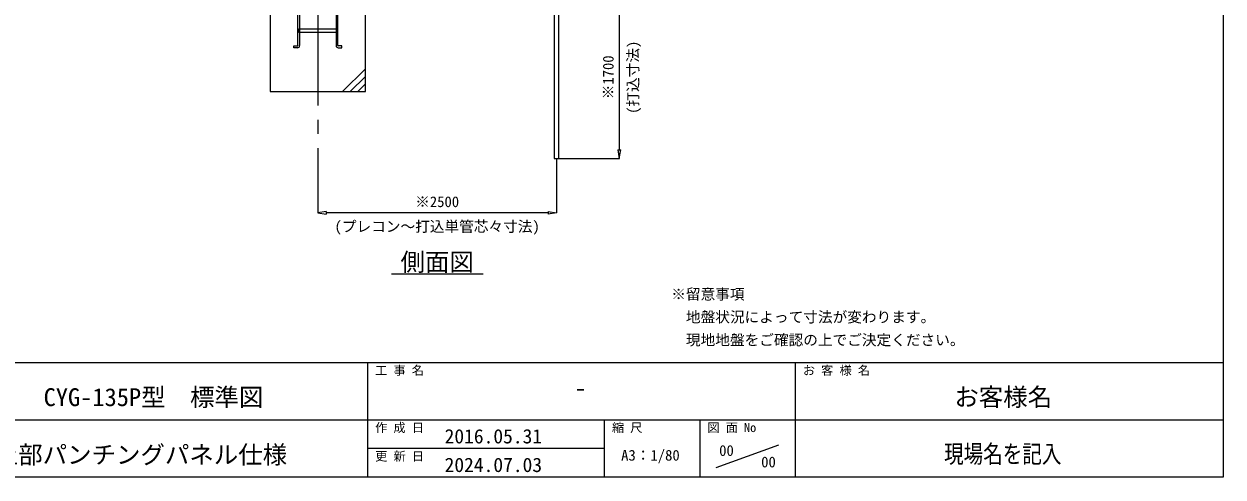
# Model space of a CAD drawing. Units: millimetres, scale not verified. Extents: x -16120 to 16120, y -26100 to 26100.
# Drawn here: x 3522 to 16080, y 3900 to 8649 of the extents above; entities that cross this region are included whole.
import ezdxf
from ezdxf.enums import TextEntityAlignment as Align

# ---------------------------------------------------------------- set-up
doc = ezdxf.new("R2010")
doc.units = ezdxf.units.MM
doc.header["$LTSCALE"] = 150
doc.linetypes.add('CHAIN2', pattern=[12, 9, -1, 1, -1])
doc.linetypes.add('DASHED1', pattern=[1.8, 1.2, -0.6])
for name, color, linetype, lineweight in [('0-9_基礎工事用PCA大', 134, 'Continuous', 18), ('0-A_図面枠', 134, 'Continuous', 18), ('0-B_寸法', 134, 'Continuous', 18), ('1-1_単管', 134, 'Continuous', 18), ('1-6_通芯', 134, 'CHAIN2', 18), ('1-B_文字', 134, 'Continuous', 18)]:
    doc.layers.add(name, color=color, linetype=linetype, lineweight=lineweight)
doc.styles.add('ＭＳ ゴシック', font='')
doc.styles.get('ＭＳ ゴシック').set_extended_font_data('MS Gothic')

msp = doc.modelspace()

# ---------------------------------------------------------------- linework, layer by layer
at = {"layer": '0-9_基礎工事用PCA大'}
for p, q in [((6409.3, 8760), (6409.3, 8598)), ((6790.2, 8760), (6790.2, 8598)), ((6409.3, 8560), (6409.3, 8423)), ((6790.2, 8560), (6790.2, 8423)), ((7099.7, 8180), (6859.7, 7940)), ((7099.7, 8100), (6939.7, 7940)), ((7099.7, 8020), (7019.7, 7940))]:
    msp.add_line(p, q, dxfattribs=at)
at = {"layer": '0-9_基礎工事用PCA大', "linetype": 'DASHED1'}
for p, q in [((6409.3, 8598), (6409.3, 8560)), ((6790.2, 8598), (6790.2, 8560))]:
    msp.add_line(p, q, dxfattribs=at)
at = {"layer": '0-9_基礎工事用PCA大'}
for points in [[(6099.7, 7940), (7099.7, 7940), (7099.7, 8940), (6099.7, 8940)], [(6399.7, 8598), (6799.7, 8598), (6799.7, 8560), (6399.7, 8560)]]:
    msp.add_lwpolyline(points, close=True, dxfattribs=at)
for points in [[(6390.2, 8423.1), (6390.2, 9000), (6409.3, 9000), (6409.3, 8798)], [(6809.3, 8423.1), (6809.3, 9000), (6790.2, 9000), (6790.2, 8798)], [(6386.3, 8400), (6349.3, 8400), (6349.3, 8419.1), (6386.2, 8419.1)], [(6813.2, 8400), (6850.2, 8400), (6850.2, 8419.1), (6813.3, 8419.1)]]:
    msp.add_lwpolyline(points, dxfattribs=at)
for centre, radius, start, end in [((6386.2, 8423.1), 4, 270, 360), ((6386.3, 8423), 23, 270, 360), ((6813.2, 8423), 23, 180, 270), ((6813.3, 8423.1), 4, 180, 270)]:
    msp.add_arc(centre, radius, start, end, dxfattribs=at)
at = {"layer": '0-A_図面枠'}
for p, q in [((-16120.3, 5100), (16079.7, 5100)), ((7119.7, 5100), (7119.7, 3900)), ((11599.7, 5100), (11599.7, 3900)), ((2639.7, 4500), (16079.7, 4500)), ((9599.7, 4500), (9599.7, 3900)), ((10599.7, 4500), (10599.7, 3900)), ((9599.7, 4200), (7119.7, 4200)), ((10772.5, 4001), (11427, 4239))]:
    msp.add_line(p, q, dxfattribs=at)
msp.add_lwpolyline([(-16120.3, 26100), (16079.7, 26100), (16079.7, 3900), (-16120.3, 3900)], close=True, dxfattribs=at)
at = {"layer": '0-B_寸法'}
for p, q in [((9756.9, 8852), (9756.9, 7328)), ((9742.3, 7328), (9756.9, 7240)), ((9742.3, 7328), (9771.6, 7328)), ((9756.9, 7240), (9771.6, 7328)), ((9099.7, 7239), (9099.7, 6668.5)), ((9125, 7240), (9757.9, 7240)), ((6599.7, 6988.5), (6599.7, 6668.5)), ((6687.7, 6684.1), (6599.7, 6669.5)), ((6599.7, 6669.5), (6687.7, 6654.8)), ((6687.7, 6684.1), (6687.7, 6654.8)), ((9011.7, 6669.5), (6687.7, 6669.5)), ((9011.7, 6684.1), (9099.7, 6669.5)), ((9011.7, 6684.1), (9011.7, 6654.8)), ((9099.7, 6669.5), (9011.7, 6654.8))]:
    msp.add_line(p, q, dxfattribs=at)
at = {"layer": '1-1_単管'}
msp.add_lwpolyline([(9075.4, 9132.1), (9075.4, 7240), (9124, 7240), (9124, 9072)], dxfattribs=at)
at = {"layer": '1-6_通芯'}
msp.add_line((6599.7, 14545.8), (6599.7, 6669.5), dxfattribs=at)
at = {"layer": '1-B_文字'}
msp.add_line((7369.7, 6029.5), (8329.7, 6029.5), dxfattribs=at)

# ---------------------------------------------------------------- texts
at = {"layer": '0-A_図面枠', "style": 'ＭＳ ゴシック'}
for s, height, p in [('工 事 名', 93.84, (7199.7, 4943.2)), ('お 客 様 名', 93.84, (11679.7, 4943.2)), ('CYG-135P型\u3000標準図', 187.7, (3727.7, 4587)), ('作 成 日\u3000', 93.84, (7199.7, 4343.2)), ('2016.05.31', 150.1, (7927.3, 4207.4)), ('縮 尺', 93.84, (9679.7, 4343.2)), ('図 面 No', 93.84, (10679.7, 4343.2)), ('上部パンチングパネル仕様', 187.7, (3205.9, 3984.2)), ('更 新 日\u3000', 93.84, (7199.7, 4043.2)), ('A3：1/80', 112.6, (9776.4, 4038.2)), ('2024.07.03', 150.1, (7927.3, 3907.4))]:
    msp.add_text(s, height=height, dxfattribs=at).set_placement(p, align=Align.BOTTOM_LEFT)
at = {"layer": '0-A_図面枠', "color": 3, "style": 'ＭＳ ゴシック'}
for s, height, p in [('-', 187.7, (9287, 4685.3)), ('お客様名', 187.7, (13265.9, 4588.2)), ('00', 112.6, (10802.9, 4087.8)), ('00', 112.6, (11242.9, 3967.8))]:
    msp.add_text(s, height=height, dxfattribs=at).set_placement(p, align=Align.BOTTOM_LEFT)
at = {"layer": '0-A_図面枠', "color": 3, "style": 'ＭＳ ゴシック', "width": 0.8}
msp.add_text('現場名を記入', height=187.7, dxfattribs=at).set_placement((13158.4, 3991.6), align=Align.BOTTOM_LEFT)
at = {"layer": '0-B_寸法', "style": 'ＭＳ ゴシック'}
for s, p in [('(打込寸法)', (9989.9, 7706)), ('※1700', (9730.9, 7859.6))]:
    msp.add_text(s, height=112.6, rotation=90, dxfattribs=at).set_placement(p, align=Align.BOTTOM_LEFT)
for s, p in [('※2500', (7619.3, 6695.5)), ('(プレコン～打込単管芯々寸法)', (6774.5, 6436.5))]:
    msp.add_text(s, height=112.6, dxfattribs=at).set_placement(p, align=Align.BOTTOM_LEFT)
at = {"layer": '1-B_文字', "style": 'ＭＳ ゴシック'}
for s, height, p in [('側面図', 187.7, (7465.7, 6003.9)), ('※留意事項', 112.6, (10301.1, 5727.1)), ('\u3000地盤状況によって寸法が変わります。', 112.6, (10301.1, 5487.1)), ('\u3000現地地盤をご確認の上でご決定ください。', 112.6, (10301.1, 5247.1))]:
    msp.add_text(s, height=height, dxfattribs=at).set_placement(p, align=Align.BOTTOM_LEFT)

doc.saveas('drawing.dxf')
